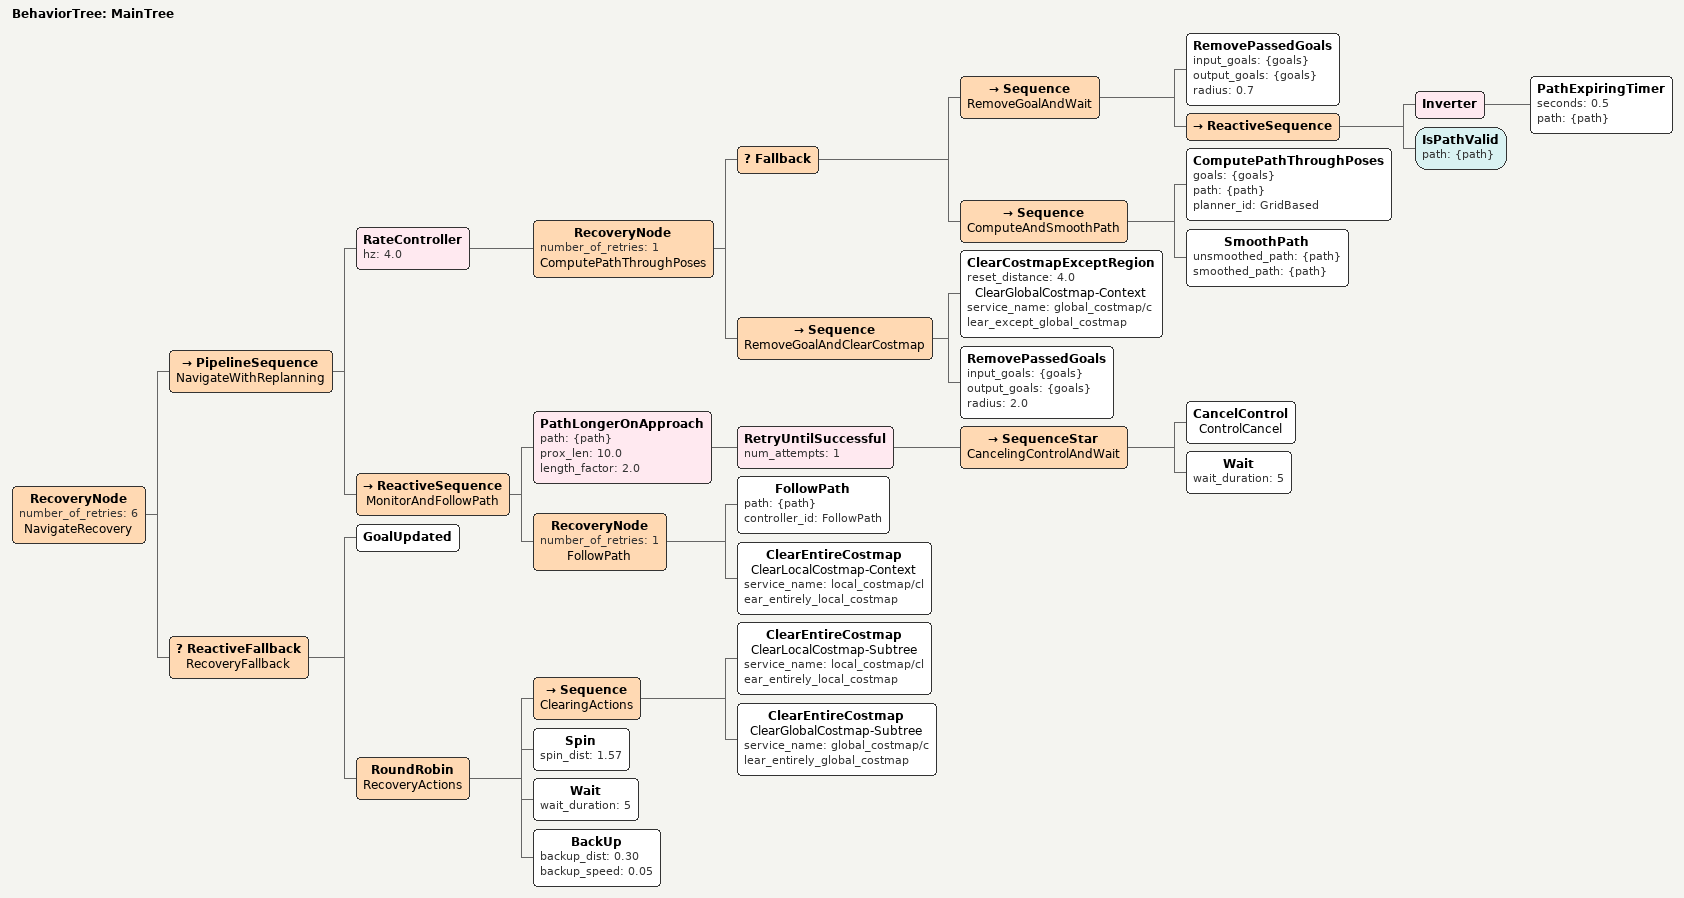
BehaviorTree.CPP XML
<root main_tree_to_execute="MainTree">
  <BehaviorTree ID="MainTree">
    <RecoveryNode number_of_retries="6" name="NavigateRecovery">
      <PipelineSequence name="NavigateWithReplanning">

        <RateController hz="4.0">
          <RecoveryNode number_of_retries="1" name="ComputePathThroughPoses">
            <Fallback>
              <Sequence name="RemoveGoalAndWait">
                <RemovePassedGoals input_goals="{goals}" output_goals="{goals}" radius="0.7"/>
                <ReactiveSequence>
                  <Inverter>
                    <PathExpiringTimer seconds="0.5" path="{path}"/>
                  </Inverter>
                  <IsPathValid path="{path}"/>
                </ReactiveSequence>
              </Sequence>
              <Sequence name="ComputeAndSmoothPath">
                <ComputePathThroughPoses goals="{goals}" path="{path}" planner_id="GridBased"/>
                <SmoothPath unsmoothed_path="{path}" smoothed_path="{path}"/>
              </Sequence>
            </Fallback>
            <Sequence name="RemoveGoalAndClearCostmap">
              <ClearCostmapExceptRegion reset_distance="4.0" name="ClearGlobalCostmap-Context" service_name="global_costmap/clear_except_global_costmap"/>
              <RemovePassedGoals input_goals="{goals}" output_goals="{goals}" radius="2.0"/>
            </Sequence>
          </RecoveryNode>

        </RateController>
        <ReactiveSequence name="MonitorAndFollowPath">
          <PathLongerOnApproach path="{path}" prox_len="10.0" length_factor="2.0">
            <RetryUntilSuccessful num_attempts="1">
              <SequenceStar name="CancelingControlAndWait">
                <CancelControl name="ControlCancel"/>
                <Wait wait_duration="5"/>
              </SequenceStar>
            </RetryUntilSuccessful>
          </PathLongerOnApproach>
          <RecoveryNode number_of_retries="1" name="FollowPath">
            <FollowPath path="{path}" controller_id="FollowPath"/>
            <ClearEntireCostmap name="ClearLocalCostmap-Context" service_name="local_costmap/clear_entirely_local_costmap"/>
          </RecoveryNode>
        </ReactiveSequence>
      </PipelineSequence>

      <ReactiveFallback name="RecoveryFallback">
        <GoalUpdated/>
        <RoundRobin name="RecoveryActions">
          <Sequence name="ClearingActions">
            <ClearEntireCostmap name="ClearLocalCostmap-Subtree" service_name="local_costmap/clear_entirely_local_costmap"/>
            <ClearEntireCostmap name="ClearGlobalCostmap-Subtree" service_name="global_costmap/clear_entirely_global_costmap"/>
          </Sequence>
          <Spin spin_dist="1.57"/>
          <Wait wait_duration="5"/>
          <BackUp backup_dist="0.30" backup_speed="0.05"/>
        </RoundRobin>
      </ReactiveFallback>
    </RecoveryNode>
  </BehaviorTree>
</root>
